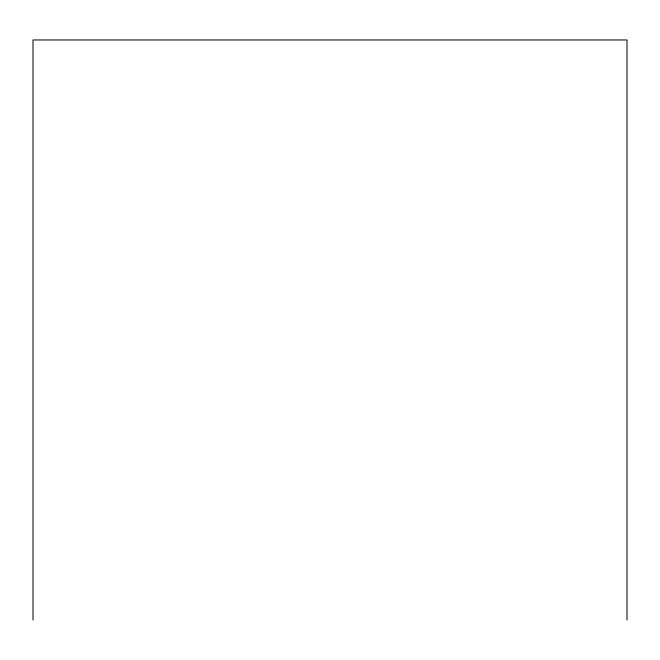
<?xml version="1.0" encoding="UTF-8"?>
<svg xmlns="http://www.w3.org/2000/svg" width="660" height="660" viewBox="0 0 660 660"><rect width="100%" height="100%" fill="white"/><g stroke="black" fill="none" stroke-linecap="round" stroke-linejoin="round"><path stroke-width="0.99" d="M627 620.037L627 39.963L33 39.963L33 620.037"/></g></svg>
